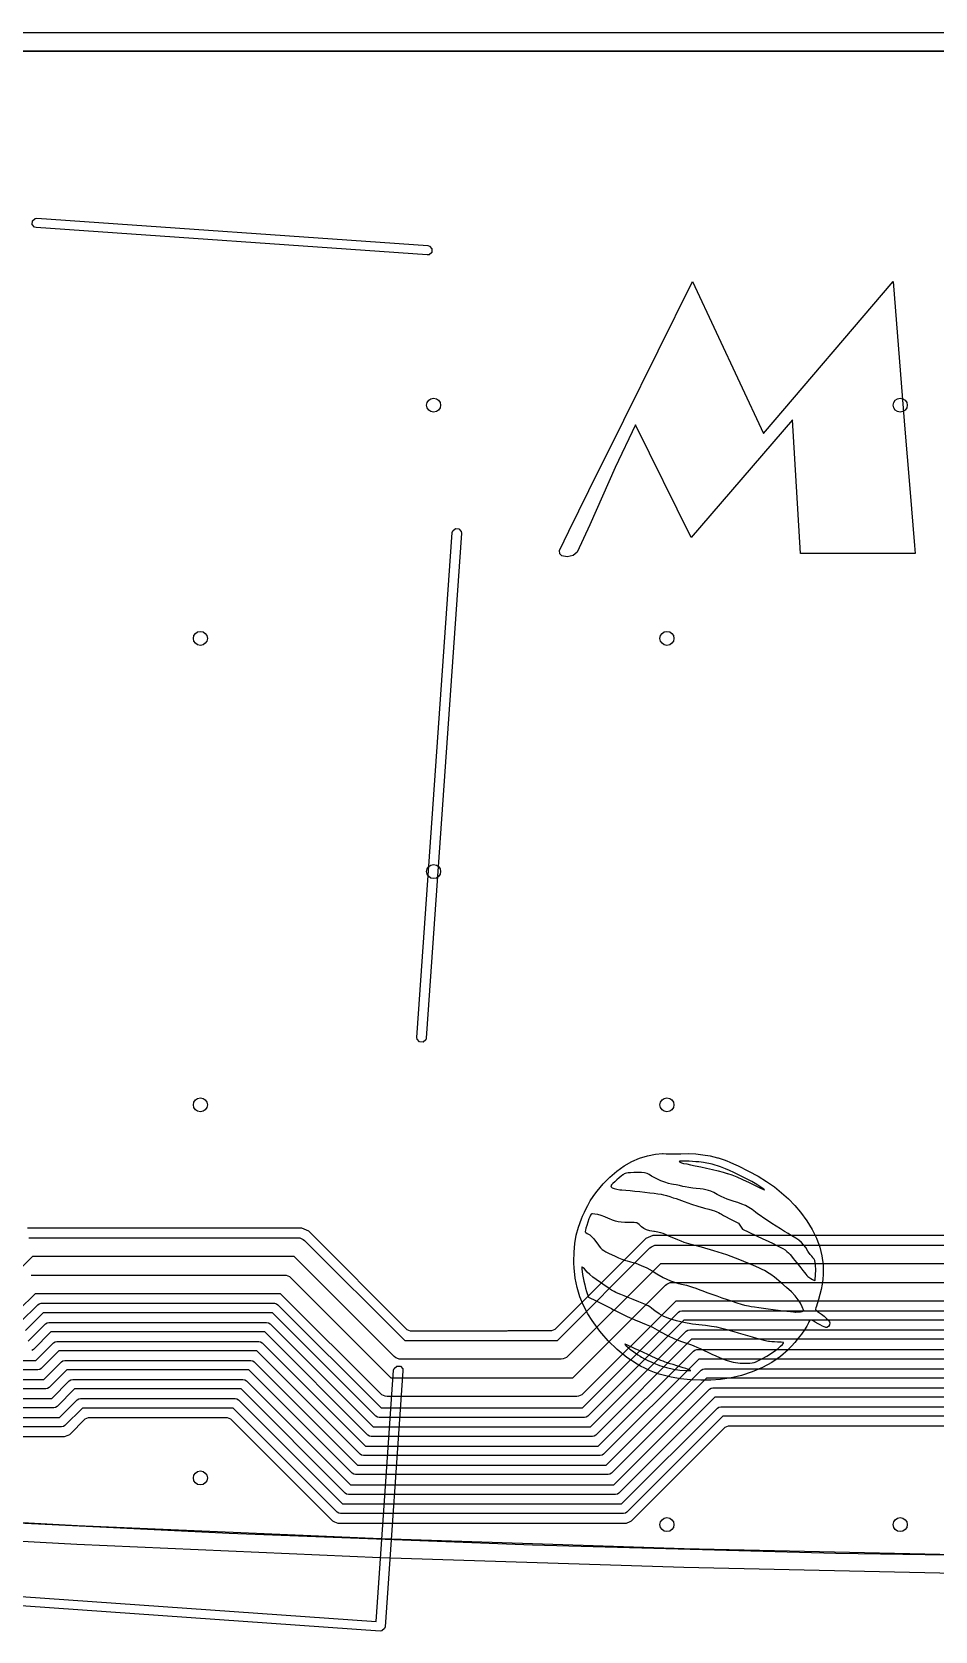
# Model space of a CAD drawing. Extents: x 94.3 to 177.3, y -118.1 to -62.3.
# Drawn here: x 120.7 to 130.37, y -118.14 to -101 of the extents above; entities that cross this region are included whole.
import ezdxf

# ---------------------------------------------------------------- set-up
doc = ezdxf.new("R2010")
doc.units = 0
doc.layers.add('BLACK', color=7, linetype='CONTINUOUS')

msp = doc.modelspace()

# ---------------------------------------------------------------- linework, layer by layer
at = {"layer": 'BLACK', "linetype": 'CONTINUOUS'}
for p, q in [((95.450019, -101), (147.400019, -101.01)), ((147.399721, -101.209999), (95.449981, -101.2)), ((117.234725, -101.204692), (142.730511, -101.2096)), ((120.69973, -103.024465), (120.728612, -102.999359)), ((120.728612, -102.999359), (120.747965, -102.996897)), ((120.747965, -102.996897), (124.937734, -103.289874)), ((120.697061, -103.06264), (120.69973, -103.024465)), ((120.722167, -103.091522), (120.697061, -103.06264)), ((120.740989, -103.096653), (120.722167, -103.091522)), ((124.930758, -103.38963), (120.740989, -103.096653)), ((124.937734, -103.289874), (124.956556, -103.295005)), ((124.956556, -103.295005), (124.981662, -103.323887)), ((124.981662, -103.323887), (124.978993, -103.362062)), ((124.950111, -103.387168), (124.930758, -103.38963)), ((124.978993, -103.362062), (124.950111, -103.387168)), ((127.036941, -105.160263), (127.772051, -103.674839)), ((127.772051, -103.674839), (128.534089, -105.303145)), ((128.534089, -105.303145), (129.923525, -103.67374)), ((129.923525, -103.67374), (130.043876, -105.215767)), ((126.663799, -105.914973), (127.036941, -105.160263)), ((127.161505, -105.210821), (126.946497, -105.669856)), ((127.758496, -106.418724), (127.161505, -105.210821)), ((128.846048, -105.155867), (127.758496, -106.418724)), ((128.930312, -106.59), (128.846048, -105.155867)), ((130.043876, -105.215767), (130.101578, -105.892442)), ((126.946497, -105.669856), (126.674607, -106.284085)), ((126.44856, -106.351863), (126.663799, -105.914973)), ((130.101578, -105.892442), (130.152503, -106.505736)), ((124.820391, -111.777364), (125.198822, -106.365579)), ((125.298578, -106.372555), (124.920147, -111.78434)), ((125.198822, -106.365579), (125.203953, -106.346757)), ((125.203953, -106.346757), (125.232835, -106.321651)), ((125.232835, -106.321651), (125.27101, -106.32432)), ((125.27101, -106.32432), (125.296116, -106.353202)), ((125.296116, -106.353202), (125.298578, -106.372555)), ((126.349275, -106.559408), (126.44856, -106.351863)), ((126.674607, -106.284085), (126.53777, -106.577726)), ((126.351589, -106.594645), (126.349275, -106.559408)), ((126.374935, -106.616039), (126.351589, -106.594645)), ((126.495829, -106.612559), (126.430792, -106.62517)), ((126.53777, -106.577726), (126.495829, -106.612559)), ((130.160929, -106.59), (128.930312, -106.59)), ((130.152503, -106.505736), (130.160929, -106.59)), ((126.430792, -106.62517), (126.374935, -106.616039)), ((124.822853, -111.796717), (124.820391, -111.777364)), ((124.847959, -111.825599), (124.822853, -111.796717)), ((124.886134, -111.828268), (124.847959, -111.825599)), ((124.915016, -111.803162), (124.886134, -111.828268)), ((124.920147, -111.78434), (124.915016, -111.803162)), ((127.040923, -113.155599), (127.123004, -113.109181)), ((127.123004, -113.109181), (127.206878, -113.072154)), ((127.206878, -113.072154), (127.291512, -113.045076)), ((127.291512, -113.045076), (127.375875, -113.028506)), ((127.375875, -113.028506), (127.453019, -113.023394)), ((127.453019, -113.023394), (127.458937, -113.023002)), ((127.458937, -113.023002), (127.490092, -113.023936)), ((127.490092, -113.023936), (127.515931, -113.024862)), ((127.515931, -113.024862), (127.550205, -113.025278)), ((127.550205, -113.025278), (127.589208, -113.02518)), ((127.589208, -113.02518), (127.629238, -113.024565)), ((127.629238, -113.024565), (127.647218, -113.024099)), ((127.637247, -113.105049), (127.63207, -113.106886)), ((127.63207, -113.106886), (127.632801, -113.111392)), ((127.632801, -113.111392), (127.639991, -113.116047)), ((127.652758, -113.103763), (127.637247, -113.105049)), ((127.639991, -113.116047), (127.654776, -113.12119)), ((127.647218, -113.024099), (127.732787, -113.023341)), ((127.676423, -113.103368), (127.652758, -113.103763)), ((127.654776, -113.12119), (127.678292, -113.127153)), ((127.706107, -113.103804), (127.676423, -113.103368)), ((127.739675, -113.105014), (127.706107, -113.103804)), ((127.732787, -113.023341), (127.810939, -113.026762)), ((127.774989, -113.106936), (127.739675, -113.105014)), ((127.809913, -113.109515), (127.774989, -113.106936)), ((127.842315, -113.112688), (127.809913, -113.109515)), ((127.810939, -113.026762), (127.885825, -113.034818)), ((127.89254, -113.119471), (127.842315, -113.112688)), ((127.885825, -113.034818), (127.96159, -113.047966)), ((127.982701, -113.137706), (127.89254, -113.119471)), ((127.96159, -113.047966), (128.042382, -113.066662)), ((128.042382, -113.066662), (128.048798, -113.068311)), ((128.048798, -113.068311), (128.069522, -113.074063)), ((128.069522, -113.074063), (128.090632, -113.08088)), ((128.090632, -113.08088), (128.113887, -113.089477)), ((128.113887, -113.089477), (128.14104, -113.100573)), ((128.14104, -113.100573), (128.173851, -113.114885)), ((128.173851, -113.114885), (128.214074, -113.133131)), ((126.826845, -113.334393), (126.886258, -113.274373)), ((126.886258, -113.274373), (126.961663, -113.210849)), ((126.961663, -113.210849), (127.040923, -113.155599)), ((126.986459, -113.283945), (126.963185, -113.304588)), ((127.008505, -113.265377), (126.986459, -113.283945)), ((127.027207, -113.250846), (127.008505, -113.265377)), ((127.029729, -113.249023), (127.027207, -113.250846)), ((127.041462, -113.241207), (127.029729, -113.249023)), ((127.052822, -113.235696), (127.041462, -113.241207)), ((127.066313, -113.231971), (127.052822, -113.235696)), ((127.084436, -113.229502), (127.066313, -113.231971)), ((127.109696, -113.227768), (127.084436, -113.229502)), ((127.144597, -113.226243), (127.109696, -113.227768)), ((127.187106, -113.225193), (127.144597, -113.226243)), ((127.226895, -113.22621), (127.187106, -113.225193)), ((127.259198, -113.230056), (127.226895, -113.22621)), ((127.286426, -113.237199), (127.259198, -113.230056)), ((127.310988, -113.248108), (127.286426, -113.237199)), ((127.335294, -113.26325), (127.310988, -113.248108)), ((127.355728, -113.276085), (127.335294, -113.26325)), ((127.391991, -113.295027), (127.355728, -113.276085)), ((127.43324, -113.313356), (127.391991, -113.295027)), ((127.678292, -113.127153), (127.711678, -113.134274)), ((127.711678, -113.134274), (127.750472, -113.14183)), ((127.750472, -113.14183), (127.803828, -113.152454)), ((127.803828, -113.152454), (127.863102, -113.165135)), ((127.863102, -113.165135), (127.92535, -113.179178)), ((127.92535, -113.179178), (127.987632, -113.193884)), ((128.074077, -113.164419), (127.982701, -113.137706)), ((127.987632, -113.193884), (128.047007, -113.208564)), ((128.047007, -113.208564), (128.100536, -113.222516)), ((128.093279, -113.171396), (128.074077, -113.164419)), ((128.128707, -113.18589), (128.093279, -113.171396)), ((128.100536, -113.222516), (128.145277, -113.235048)), ((128.171005, -113.204556), (128.128707, -113.18589)), ((128.145277, -113.235048), (128.148231, -113.235921)), ((128.148231, -113.235921), (128.195705, -113.251701)), ((128.217975, -113.226313), (128.171005, -113.204556)), ((128.195705, -113.251701), (128.249708, -113.272856)), ((128.214074, -113.133131), (128.262717, -113.155678)), ((128.267426, -113.250084), (128.217975, -113.226313)), ((128.249708, -113.272856), (128.311094, -113.299761)), ((128.262717, -113.155678), (128.374666, -113.210396)), ((128.31716, -113.274793), (128.267426, -113.250084)), ((128.364986, -113.299357), (128.31716, -113.274793)), ((128.374666, -113.210396), (128.475871, -113.26533)), ((128.475871, -113.26533), (128.567709, -113.321502)), ((126.710172, -113.480944), (126.747042, -113.429489)), ((126.747042, -113.429489), (126.751136, -113.42401)), ((126.751136, -113.42401), (126.815739, -113.345613)), ((126.815739, -113.345613), (126.826845, -113.334393)), ((126.907185, -113.359313), (126.900193, -113.368596)), ((126.900193, -113.368596), (126.901331, -113.378644)), ((126.901331, -113.378644), (126.913051, -113.388361)), ((126.92143, -113.344234), (126.907185, -113.359313)), ((126.913051, -113.388361), (126.933788, -113.397165)), ((126.940802, -113.325338), (126.92143, -113.344234)), ((126.933788, -113.397165), (126.961981, -113.40448)), ((126.963185, -113.304588), (126.940802, -113.325338)), ((126.961981, -113.40448), (126.996064, -113.409726)), ((126.996064, -113.409726), (127.016153, -113.411482)), ((127.016153, -113.411482), (127.057957, -113.414597)), ((127.057957, -113.414597), (127.10554, -113.418782)), ((127.10554, -113.418782), (127.156965, -113.423812)), ((127.156965, -113.423812), (127.21029, -113.429457)), ((127.21029, -113.429457), (127.263579, -113.435489)), ((127.263579, -113.435489), (127.31489, -113.44168)), ((127.31489, -113.44168), (127.362284, -113.447802)), ((127.362284, -113.447802), (127.403822, -113.453626)), ((127.403822, -113.453626), (127.437567, -113.458924)), ((127.475698, -113.32955), (127.43324, -113.313356)), ((127.437567, -113.458924), (127.461576, -113.463468)), ((127.461576, -113.463468), (127.465381, -113.46435)), ((127.465381, -113.46435), (127.4948, -113.472298)), ((127.515585, -113.342086), (127.475698, -113.32955)), ((127.549122, -113.349439), (127.515585, -113.342086)), ((127.569614, -113.352881), (127.549122, -113.349439)), ((127.600285, -113.358809), (127.569614, -113.352881)), ((127.63467, -113.366042), (127.600285, -113.358809)), ((127.668479, -113.373709), (127.63467, -113.366042)), ((127.695171, -113.379491), (127.668479, -113.373709)), ((127.736039, -113.386934), (127.695171, -113.379491)), ((127.776755, -113.393005), (127.736039, -113.386934)), ((127.811538, -113.396774), (127.776755, -113.393005)), ((127.812974, -113.396885), (127.811538, -113.396774)), ((127.855731, -113.400486), (127.812974, -113.396885)), ((127.889647, -113.404417), (127.855731, -113.400486)), ((127.917913, -113.409576), (127.889647, -113.404417)), ((127.943724, -113.416859), (127.917913, -113.409576)), ((127.970278, -113.427162), (127.943724, -113.416859)), ((128.000765, -113.441383), (127.970278, -113.427162)), ((128.038385, -113.460414), (128.000765, -113.441383)), ((128.043426, -113.463003), (128.038385, -113.460414)), ((128.08145, -113.482032), (128.043426, -113.463003)), ((128.311094, -113.299761), (128.380715, -113.332793)), ((128.408704, -113.3227), (128.364986, -113.299357)), ((128.380715, -113.332793), (128.459421, -113.372325)), ((128.446124, -113.343745), (128.408704, -113.3227)), ((128.475051, -113.361414), (128.446124, -113.343745)), ((128.459421, -113.372325), (128.46522, -113.375308)), ((128.46522, -113.375308), (128.500883, -113.393369)), ((128.494173, -113.373982), (128.475051, -113.361414)), ((128.521504, -113.392503), (128.494173, -113.373982)), ((128.500883, -113.393369), (128.526017, -113.405373)), ((128.538366, -113.404887), (128.521504, -113.392503)), ((128.526017, -113.405373), (128.540634, -113.411305)), ((128.544747, -113.411148), (128.538366, -113.404887)), ((128.540634, -113.411305), (128.544747, -113.411148)), ((128.567709, -113.321502), (128.651558, -113.379932)), ((128.651558, -113.379932), (128.728794, -113.441643)), ((128.728794, -113.441643), (128.800792, -113.507656)), ((126.614977, -113.652322), (126.623609, -113.633044)), ((126.623609, -113.633044), (126.650546, -113.579074)), ((126.650546, -113.579074), (126.678704, -113.529591)), ((126.678704, -113.529591), (126.710172, -113.480944)), ((127.4948, -113.472298), (127.530645, -113.483137)), ((127.530645, -113.483137), (127.568028, -113.495339)), ((127.568028, -113.495339), (127.596977, -113.505501)), ((127.596977, -113.505501), (127.685578, -113.537291)), ((127.685578, -113.537291), (127.764224, -113.564251)), ((127.764224, -113.564251), (127.832593, -113.586275)), ((127.832593, -113.586275), (127.890365, -113.603256)), ((127.890365, -113.603256), (127.901783, -113.606346)), ((127.901783, -113.606346), (127.947097, -113.618614)), ((127.947097, -113.618614), (127.982725, -113.628896)), ((127.982725, -113.628896), (128.010804, -113.637982)), ((128.010804, -113.637982), (128.033477, -113.646665)), ((128.113801, -113.496936), (128.08145, -113.482032)), ((128.144805, -113.509481), (128.113801, -113.496936)), ((128.178788, -113.521431), (128.144805, -113.509481)), ((128.220076, -113.534551), (128.178788, -113.521431)), ((128.259498, -113.547187), (128.220076, -113.534551)), ((128.303976, -113.563391), (128.259498, -113.547187)), ((128.342085, -113.580334), (128.303976, -113.563391)), ((128.37702, -113.599649), (128.342085, -113.580334)), ((128.411981, -113.622965), (128.37702, -113.599649)), ((128.450165, -113.651913), (128.411981, -113.622965)), ((128.800792, -113.507656), (128.868933, -113.578993)), ((128.868933, -113.578993), (128.929856, -113.650773)), ((126.527962, -113.898498), (126.551809, -113.811583)), ((126.551809, -113.811583), (126.58435, -113.722528)), ((126.58435, -113.722528), (126.595803, -113.695146)), ((126.595803, -113.695146), (126.614977, -113.652322)), ((126.639906, -113.792465), (126.63147, -113.821683)), ((126.650877, -113.758976), (126.639906, -113.792465)), ((126.663773, -113.723386), (126.650877, -113.758976)), ((126.672772, -113.700589), (126.663773, -113.723386)), ((126.680882, -113.683054), (126.672772, -113.700589)), ((126.68745, -113.673434), (126.680882, -113.683054)), ((126.693582, -113.669739), (126.68745, -113.673434)), ((126.703177, -113.668703), (126.693582, -113.669739)), ((126.728192, -113.670663), (126.703177, -113.668703)), ((126.760203, -113.67717), (126.728192, -113.670663)), ((126.796724, -113.687567), (126.760203, -113.67717)), ((126.835269, -113.701194), (126.796724, -113.687567)), ((126.873353, -113.717392), (126.835269, -113.701194)), ((126.884257, -113.72242), (126.873353, -113.717392)), ((126.917748, -113.73674), (126.884257, -113.72242)), ((126.947691, -113.747051), (126.917748, -113.73674)), ((126.977219, -113.753961), (126.947691, -113.747051)), ((127.009462, -113.758077), (126.977219, -113.753961)), ((127.047551, -113.760007), (127.009462, -113.758077)), ((127.094618, -113.760361), (127.047551, -113.760007)), ((127.121316, -113.760654), (127.094618, -113.760361)), ((127.147686, -113.761822), (127.121316, -113.760654)), ((127.167858, -113.763681), (127.147686, -113.761822)), ((127.178861, -113.766032), (127.167858, -113.763681)), ((127.186573, -113.770846), (127.178861, -113.766032)), ((127.201496, -113.782673), (127.186573, -113.770846)), ((127.217888, -113.797633), (127.201496, -113.782673)), ((127.227708, -113.806755), (127.217888, -113.797633)), ((127.253031, -113.825503), (127.227708, -113.806755)), ((128.033477, -113.646665), (128.052882, -113.655736)), ((128.052882, -113.655736), (128.071154, -113.665985)), ((128.071154, -113.665985), (128.08294, -113.673332)), ((128.08294, -113.673332), (128.104846, -113.686398)), ((128.104846, -113.686398), (128.133877, -113.70235)), ((128.133877, -113.70235), (128.16609, -113.719078)), ((128.16609, -113.719078), (128.194618, -113.733088)), ((128.194618, -113.733088), (128.266022, -113.767018)), ((128.266022, -113.767018), (128.287116, -113.800309)), ((128.287116, -113.800309), (128.30821, -113.833601)), ((128.469957, -113.666786), (128.450165, -113.651913)), ((128.499909, -113.687996), (128.469957, -113.666786)), ((128.536728, -113.713193), (128.499909, -113.687996)), ((128.578573, -113.741172), (128.536728, -113.713193)), ((128.623597, -113.770739), (128.578573, -113.741172)), ((128.669957, -113.800688), (128.623597, -113.770739)), ((128.715809, -113.829823), (128.669957, -113.800688)), ((128.929856, -113.650773), (128.999454, -113.744268)), ((128.999454, -113.744268), (129.057137, -113.837329)), ((120.700631, -113.8225), (120.646883, -113.8225)), ((120.660351, -113.925), (123.545886, -113.925)), ((123.586166, -113.8225), (120.700631, -113.8225)), ((123.545886, -113.925), (123.565395, -113.926921)), ((123.565395, -113.926921), (123.601443, -113.941853)), ((123.660595, -113.85333), (123.586166, -113.8225)), ((123.601443, -113.941853), (123.616597, -113.954289)), ((123.616597, -113.954289), (124.69, -115.027693)), ((124.717812, -114.910548), (123.660595, -113.85333)), ((127.273446, -113.93233), (126.297923, -114.907855)), ((126.512201, -113.986409), (126.527962, -113.898498)), ((126.626188, -113.84446), (126.624672, -113.85863)), ((126.624672, -113.85863), (126.624919, -113.860437)), ((126.624919, -113.860437), (126.631022, -113.867846)), ((126.63147, -113.821683), (126.626188, -113.84446)), ((126.631022, -113.867846), (126.644663, -113.878136)), ((126.644663, -113.878136), (126.65802, -113.886285)), ((126.65802, -113.886285), (126.672514, -113.895118)), ((126.672514, -113.895118), (126.685702, -113.905299)), ((126.685702, -113.905299), (126.699195, -113.91858)), ((126.699195, -113.91858), (126.714602, -113.936709)), ((126.714602, -113.936709), (126.733534, -113.961435)), ((126.733534, -113.961435), (126.757599, -113.994509)), ((127.281627, -113.839256), (127.253031, -113.825503)), ((127.273447, -113.93233), (127.273446, -113.93233)), ((127.347875, -113.9015), (127.273447, -113.93233)), ((127.316431, -113.84923), (127.281627, -113.839256)), ((127.360373, -113.856639), (127.316431, -113.84923)), ((133.845307, -113.9015), (127.347875, -113.9015)), ((127.366348, -113.857434), (127.360373, -113.856639)), ((127.385159, -113.860154), (127.366348, -113.857434)), ((127.401787, -113.863216), (127.385159, -113.860154)), ((127.418136, -113.867265), (127.401787, -113.863216)), ((127.43611, -113.872936), (127.418136, -113.867265)), ((127.457611, -113.880878), (127.43611, -113.872936)), ((127.484546, -113.89173), (127.457611, -113.880878)), ((127.518814, -113.906133), (127.484546, -113.89173)), ((127.562324, -113.92473), (127.518814, -113.906133)), ((127.57384, -113.929661), (127.562324, -113.92473)), ((127.617589, -113.948199), (127.57384, -113.929661)), ((127.653132, -113.962776), (127.617589, -113.948199)), ((127.682804, -113.97422), (127.653132, -113.962776)), ((127.708943, -113.983359), (127.682804, -113.97422)), ((128.30821, -113.833601), (128.525752, -113.935042)), ((128.525752, -113.935042), (128.58594, -113.963154)), ((128.58594, -113.963154), (128.636353, -113.986971)), ((128.759309, -113.856943), (128.715809, -113.829823)), ((128.798612, -113.880846), (128.759309, -113.856943)), ((128.831875, -113.900334), (128.798612, -113.880846)), ((128.83913, -113.904486), (128.831875, -113.900334)), ((128.880402, -113.929273), (128.83913, -113.904486)), ((128.91334, -113.951937), (128.880402, -113.929273)), ((128.940402, -113.974772), (128.91334, -113.951937)), ((128.964048, -114.000069), (128.940402, -113.974772)), ((129.057137, -113.837329), (129.103094, -113.930529)), ((129.103094, -113.930529), (129.137513, -114.024441)), ((120.701773, -114.125), (120.430681, -114.396092)), ((123.504464, -114.125), (120.701773, -114.125)), ((124.577868, -115.198403), (123.504464, -114.125)), ((126.325734, -115.025), (127.317445, -114.033289)), ((126.502518, -114.177764), (126.503923, -114.078452)), ((126.503923, -114.078452), (126.512201, -113.986409)), ((126.757599, -113.994509), (126.757662, -113.994598)), ((126.757662, -113.994598), (126.773807, -114.016334)), ((126.773807, -114.016334), (126.788774, -114.034061)), ((126.788774, -114.034061), (126.804447, -114.04909)), ((126.804447, -114.04909), (126.822711, -114.062732)), ((126.822711, -114.062732), (126.84545, -114.076298)), ((126.84545, -114.076298), (126.874548, -114.091099)), ((126.874548, -114.091099), (126.911889, -114.108445)), ((126.911889, -114.108445), (126.93835, -114.120316)), ((126.93835, -114.120316), (126.981766, -114.139334)), ((126.981766, -114.139334), (127.016982, -114.153902)), ((127.016982, -114.153902), (127.046661, -114.164992)), ((127.317445, -114.033289), (127.332599, -114.020853)), ((127.332599, -114.020853), (127.368647, -114.005921)), ((127.368647, -114.005921), (127.388156, -114.004)), ((127.388156, -114.004), (134.026954, -114.004)), ((127.733882, -113.991019), (127.708943, -113.983359)), ((127.759956, -113.99803), (127.733882, -113.991019)), ((127.789503, -114.005217), (127.759956, -113.99803)), ((127.868855, -114.024976), (127.789503, -114.005217)), ((128.003619, -114.063516), (127.868855, -114.024976)), ((128.140413, -114.108985), (128.003619, -114.063516)), ((128.281271, -114.162086), (128.140413, -114.108985)), ((128.636353, -113.986971), (128.678226, -114.007326)), ((128.678226, -114.007326), (128.712793, -114.025055)), ((128.712793, -114.025055), (128.741291, -114.040994)), ((128.741291, -114.040994), (128.764953, -114.055976)), ((128.764953, -114.055976), (128.785018, -114.070837)), ((128.785018, -114.070837), (128.802717, -114.08641)), ((128.802717, -114.08641), (128.819287, -114.103532)), ((128.819287, -114.103532), (128.835964, -114.123036)), ((128.835964, -114.123036), (128.853982, -114.145758)), ((128.853982, -114.145758), (128.871786, -114.168892)), ((128.986737, -114.030119), (128.964048, -114.000069)), ((129.010929, -114.067217), (128.986737, -114.030119)), ((129.018478, -114.079017), (129.010929, -114.067217)), ((129.035076, -114.103136), (129.018478, -114.079017)), ((129.050722, -114.123755), (129.035076, -114.103136)), ((129.062831, -114.137379), (129.050722, -114.123755)), ((129.064848, -114.139344), (129.062831, -114.137379)), ((129.075742, -114.153056), (129.064848, -114.139344)), ((129.08355, -114.170311), (129.075742, -114.153056)), ((129.137513, -114.024441), (129.160583, -114.119633)), ((129.160583, -114.119633), (129.172496, -114.216679)), ((120.688293, -114.325), (123.4, -114.325)), ((123.4, -114.325), (123.419509, -114.326921)), ((127.429578, -114.204), (126.437867, -115.195711)), ((126.503279, -114.197071), (126.502518, -114.177764)), ((126.505271, -114.247579), (126.503279, -114.197071)), ((126.516597, -114.357077), (126.505271, -114.247579)), ((126.590906, -114.237932), (126.58812, -114.245055)), ((126.58812, -114.245055), (126.588168, -114.262034)), ((126.588168, -114.262034), (126.590707, -114.287001)), ((126.590707, -114.287001), (126.595393, -114.31809)), ((126.592834, -114.238532), (126.590906, -114.237932)), ((126.601776, -114.245634), (126.592834, -114.238532)), ((126.595393, -114.31809), (126.601887, -114.353432)), ((126.615609, -114.25905), (126.601776, -114.245634)), ((126.632262, -114.27683), (126.615609, -114.25905)), ((126.646381, -114.292116), (126.632262, -114.27683)), ((126.674773, -114.320098), (126.646381, -114.292116)), ((126.705648, -114.346488), (126.674773, -114.320098)), ((127.046661, -114.164992), (127.073472, -114.173576)), ((127.073472, -114.173576), (127.100082, -114.180628)), ((127.100082, -114.180628), (127.11017, -114.182988)), ((127.11017, -114.182988), (127.164948, -114.198554)), ((127.164948, -114.198554), (127.224427, -114.22082)), ((127.224427, -114.22082), (127.284628, -114.247989)), ((127.284628, -114.247989), (127.341571, -114.278265)), ((127.341571, -114.278265), (127.391275, -114.309852)), ((127.391275, -114.309852), (127.391295, -114.309866)), ((127.391295, -114.309866), (127.459973, -114.351682)), ((134.017798, -114.204), (127.429578, -114.204)), ((128.42823, -114.22351), (128.281271, -114.162086)), ((128.45279, -114.234263), (128.42823, -114.22351)), ((128.490804, -114.251109), (128.45279, -114.234263)), ((128.520549, -114.264734), (128.490804, -114.251109)), ((128.543916, -114.276124), (128.520549, -114.264734)), ((128.562803, -114.286268), (128.543916, -114.276124)), ((128.579101, -114.296153), (128.562803, -114.286268)), ((128.594705, -114.306768), (128.579101, -114.296153)), ((128.611508, -114.319099), (128.594705, -114.306768)), ((128.651001, -114.349075), (128.611508, -114.319099)), ((128.871786, -114.168892), (128.90567, -114.213028)), ((128.90567, -114.213028), (128.9332, -114.248638)), ((128.9332, -114.248638), (128.95538, -114.276862)), ((128.95538, -114.276862), (128.973213, -114.298839)), ((128.973213, -114.298839), (128.987702, -114.315708)), ((128.987702, -114.315708), (128.999849, -114.328611)), ((129.088789, -114.19325), (129.08355, -114.170311)), ((129.091977, -114.224013), (129.088789, -114.19325)), ((129.091846, -114.338094), (129.093311, -114.310058)), ((129.093631, -114.264739), (129.091977, -114.224013)), ((129.093311, -114.310058), (129.093814, -114.280023)), ((129.093814, -114.280023), (129.093631, -114.264739)), ((129.173439, -114.31615), (129.169291, -114.372686)), ((129.172496, -114.216679), (129.173439, -114.31615)), ((123.419509, -114.326921), (123.455557, -114.341853)), ((123.455557, -114.341853), (123.470711, -114.354289)), ((123.470711, -114.354289), (124.541422, -115.425)), ((126.491422, -115.425), (127.483133, -114.433289)), ((126.536665, -114.459714), (126.516597, -114.357077)), ((126.56583, -114.556816), (126.536665, -114.459714)), ((126.601887, -114.353432), (126.609842, -114.391159)), ((126.609842, -114.391159), (126.618916, -114.429404)), ((126.618916, -114.429404), (126.628768, -114.466298)), ((126.628768, -114.466298), (126.638939, -114.499625)), ((126.741814, -114.3736), (126.705648, -114.346488)), ((126.786077, -114.403751), (126.741814, -114.3736)), ((126.797901, -114.411602), (126.786077, -114.403751)), ((126.82769, -114.431778), (126.797901, -114.411602)), ((126.857131, -114.452175), (126.82769, -114.431778)), ((126.881295, -114.469393), (126.857131, -114.452175)), ((126.885596, -114.472498), (126.881295, -114.469393)), ((126.895712, -114.479464), (126.885596, -114.472498)), ((126.906614, -114.486309), (126.895712, -114.479464)), ((126.919255, -114.493456), (126.906614, -114.486309)), ((126.934588, -114.501327), (126.919255, -114.493456)), ((127.459973, -114.351682), (127.537949, -114.386803)), ((127.483133, -114.433289), (127.498287, -114.420853)), ((127.498287, -114.420853), (127.534335, -114.405921)), ((127.534335, -114.405921), (127.553844, -114.404)), ((127.537949, -114.386803), (127.62409, -114.414763)), ((127.553844, -114.404), (137.762422, -114.404)), ((127.62409, -114.414763), (127.6748, -114.426975)), ((127.6748, -114.426975), (127.708613, -114.434655)), ((127.708613, -114.434655), (127.740573, -114.443094)), ((127.740573, -114.443094), (127.773489, -114.453185)), ((127.773489, -114.453185), (127.810166, -114.465826)), ((127.810166, -114.465826), (127.853411, -114.481912)), ((127.853411, -114.481912), (127.88479, -114.494023)), ((127.88479, -114.494023), (127.929012, -114.510851)), ((128.721774, -114.40513), (128.651001, -114.349075)), ((128.782339, -114.456659), (128.721774, -114.40513)), ((128.833185, -114.504161), (128.782339, -114.456659)), ((128.999849, -114.328611), (129.010659, -114.338686)), ((129.010659, -114.338686), (129.021134, -114.347074)), ((129.021134, -114.347074), (129.032278, -114.354914)), ((129.032278, -114.354914), (129.040011, -114.360032)), ((129.040011, -114.360032), (129.05926, -114.372175)), ((129.05926, -114.372175), (129.074489, -114.380943)), ((129.074489, -114.380943), (129.083002, -114.384809)), ((129.083002, -114.384809), (129.083749, -114.384838)), ((129.083749, -114.384838), (129.086856, -114.37802)), ((129.086856, -114.37802), (129.089624, -114.361594)), ((129.089624, -114.361594), (129.091846, -114.338094)), ((129.152126, -114.478119), (129.139177, -114.534489)), ((129.162496, -114.422744), (129.152126, -114.478119)), ((129.169291, -114.372686), (129.162496, -114.422744)), ((120.729714, -114.525), (120.556023, -114.698692)), ((120.569232, -114.830581), (120.757334, -114.642479)), ((123.358578, -114.525), (120.729714, -114.525)), ((120.757334, -114.642479), (120.773814, -114.631468)), ((120.773814, -114.631468), (120.773815, -114.631467)), ((120.773815, -114.631467), (120.793255, -114.6276)), ((120.793255, -114.6276), (123.295038, -114.6276)), ((123.295038, -114.6276), (123.314478, -114.631467)), ((123.314478, -114.631467), (123.330959, -114.642479)), ((123.330959, -114.642479), (124.43768, -115.7492)), ((124.429289, -115.595711), (123.358578, -114.525)), ((126.604445, -114.649709), (126.56583, -114.556816)), ((127.595266, -114.604), (126.603555, -115.595711)), ((126.652867, -114.73972), (126.604445, -114.649709)), ((126.638939, -114.499625), (126.659738, -114.562698)), ((126.659738, -114.562698), (126.743127, -114.601544)), ((126.743127, -114.601544), (126.778756, -114.618655)), ((126.778756, -114.618655), (126.820623, -114.639573)), ((126.820623, -114.639573), (126.864409, -114.662094)), ((126.864409, -114.662094), (126.905794, -114.684012)), ((126.953568, -114.510345), (126.934588, -114.501327)), ((126.977146, -114.520935), (126.953568, -114.510345)), ((127.006275, -114.533515), (126.977146, -114.520935)), ((127.041911, -114.548513), (127.006275, -114.533515)), ((127.085005, -114.566347), (127.041911, -114.548513)), ((127.136511, -114.587442), (127.085005, -114.566347)), ((127.197382, -114.61222), (127.136511, -114.587442)), ((127.268571, -114.641104), (127.197382, -114.61222)), ((127.271619, -114.642345), (127.268571, -114.641104)), ((127.297994, -114.653829), (127.271619, -114.642345)), ((127.31787, -114.664771), (127.297994, -114.653829)), ((127.335862, -114.678081), (127.31787, -114.664771)), ((137.803844, -114.604), (127.595266, -114.604)), ((127.929012, -114.510851), (127.979153, -114.52924)), ((127.979153, -114.52924), (128.033247, -114.548528)), ((128.033247, -114.548528), (128.089323, -114.56805)), ((128.089323, -114.56805), (128.145416, -114.587141)), ((128.145416, -114.587141), (128.199557, -114.605141)), ((128.199557, -114.605141), (128.249779, -114.621383)), ((128.249779, -114.621383), (128.294112, -114.635205)), ((128.294112, -114.635205), (128.330593, -114.645941)), ((128.330593, -114.645941), (128.352498, -114.651792)), ((128.352498, -114.651792), (128.372123, -114.655862)), ((128.372123, -114.655862), (128.401797, -114.661003)), ((128.401797, -114.661003), (128.439726, -114.666978)), ((128.439726, -114.666978), (128.484115, -114.673552)), ((128.874799, -114.548134), (128.833185, -114.504161)), ((128.907671, -114.589076), (128.874799, -114.548134)), ((128.93229, -114.627489), (128.907671, -114.589076)), ((128.949143, -114.663867), (128.93229, -114.627489)), ((128.96506, -114.706929), (128.949143, -114.663867)), ((129.100663, -114.657687), (129.094564, -114.677497)), ((129.108921, -114.634529), (129.100663, -114.657687)), ((129.109525, -114.632934), (129.108921, -114.634529)), ((129.124645, -114.587534), (129.109525, -114.632934)), ((129.139177, -114.534489), (129.124645, -114.587534)), ((120.814297, -114.7292), (120.626195, -114.917302)), ((123.273996, -114.7292), (120.814297, -114.7292)), ((120.841916, -114.846679), (120.858396, -114.835668)), ((120.858396, -114.835668), (120.858397, -114.835667)), ((120.858397, -114.835667), (120.877837, -114.8318)), ((120.877837, -114.8318), (123.210456, -114.8318)), ((123.210456, -114.8318), (123.229896, -114.835667)), ((123.229896, -114.835667), (123.246377, -114.846679)), ((124.380717, -115.835921), (123.273996, -114.7292)), ((126.595164, -115.7492), (127.622885, -114.721479)), ((127.679848, -114.8082), (126.652127, -115.835921)), ((126.699198, -114.812863), (126.652867, -114.73972)), ((126.781434, -114.925786), (126.699198, -114.812863)), ((126.905794, -114.684012), (126.921715, -114.69267)), ((126.921715, -114.69267), (126.957583, -114.711921)), ((126.957583, -114.711921), (126.993447, -114.730154)), ((126.993447, -114.730154), (127.031573, -114.748422)), ((127.031573, -114.748422), (127.07423, -114.767783)), ((127.07423, -114.767783), (127.123684, -114.789291)), ((127.123684, -114.789291), (127.182203, -114.814003)), ((127.182203, -114.814003), (127.183255, -114.814443)), ((127.183255, -114.814443), (127.235219, -114.836288)), ((127.235219, -114.836288), (127.277884, -114.854597)), ((127.356584, -114.696676), (127.335862, -114.678081)), ((127.370572, -114.709133), (127.356584, -114.696676)), ((127.415244, -114.7416), (127.370572, -114.709133)), ((127.468047, -114.770221), (127.415244, -114.7416)), ((127.529599, -114.795195), (127.468047, -114.770221)), ((127.600522, -114.816721), (127.529599, -114.795195)), ((127.681438, -114.834995), (127.600522, -114.816721)), ((127.622885, -114.721479), (127.639365, -114.710467)), ((127.639365, -114.710467), (127.639366, -114.710467)), ((127.639366, -114.710467), (127.658806, -114.7066)), ((127.658806, -114.7066), (137.887764, -114.7066)), ((137.908806, -114.8082), (127.679848, -114.8082)), ((127.772964, -114.850219), (127.681438, -114.834995)), ((128.484115, -114.673552), (128.533171, -114.680492)), ((128.533171, -114.680492), (128.5851, -114.687562)), ((128.5851, -114.687562), (128.638106, -114.694528)), ((128.638106, -114.694528), (128.690395, -114.701157)), ((128.690395, -114.701157), (128.740175, -114.707211)), ((128.740175, -114.707211), (128.785649, -114.712458)), ((128.785649, -114.712458), (128.825025, -114.716663)), ((128.825025, -114.716663), (128.856509, -114.71959)), ((128.856509, -114.71959), (128.878305, -114.721008)), ((128.878305, -114.721008), (128.882625, -114.721102)), ((128.882625, -114.721102), (128.907885, -114.720263)), ((128.907885, -114.720263), (128.930674, -114.717861)), ((128.930674, -114.717861), (128.946329, -114.714401)), ((128.946329, -114.714401), (128.947074, -114.714118)), ((128.947074, -114.714118), (128.96506, -114.706929)), ((129.016118, -114.838258), (128.997734, -114.872596)), ((129.02155, -114.827175), (129.016118, -114.838258)), ((129.029118, -114.815713), (129.02155, -114.827175)), ((129.037914, -114.809923), (129.029118, -114.815713)), ((129.049761, -114.809942), (129.037914, -114.809923)), ((129.066488, -114.815903), (129.049761, -114.809942)), ((129.089916, -114.827947), (129.066488, -114.815903)), ((129.12187, -114.84621), (129.089916, -114.827947)), ((129.09168, -114.690451), (129.091587, -114.69224)), ((129.091587, -114.69224), (129.097189, -114.702694)), ((129.094564, -114.677497), (129.09168, -114.690451)), ((129.097189, -114.702694), (129.113669, -114.716058)), ((129.113669, -114.716058), (129.124825, -114.723181)), ((129.124825, -114.723181), (129.15601, -114.743828)), ((129.15601, -114.743828), (129.185056, -114.766239)), ((129.185056, -114.766239), (129.210197, -114.788735)), ((129.210197, -114.788735), (129.229666, -114.809642)), ((129.229666, -114.809642), (129.241701, -114.827284)), ((129.244771, -114.837038), (129.241414, -114.858634)), ((129.241701, -114.827284), (129.244771, -114.837038)), ((120.653814, -115.034781), (120.841916, -114.846679)), ((120.898879, -114.9334), (120.710777, -115.121502)), ((123.189414, -114.9334), (120.898879, -114.9334)), ((124.296135, -116.040121), (123.189414, -114.9334)), ((123.246377, -114.846679), (124.353098, -115.9534)), ((124.753167, -114.925193), (124.717812, -114.910548)), ((125.782974, -114.925193), (124.753167, -114.925193)), ((125.794481, -114.922903), (125.782974, -114.925193)), ((125.794592, -114.923461), (125.794481, -114.922903)), ((125.799418, -114.9225), (125.794592, -114.923461)), ((125.79942, -114.9225), (125.799418, -114.9225)), ((126.262568, -114.9225), (125.79942, -114.9225)), ((126.297923, -114.907855), (126.262568, -114.9225)), ((126.679746, -115.9534), (127.707467, -114.925679)), ((126.803845, -114.951699), (126.781434, -114.925786)), ((126.870976, -115.029322), (126.803845, -114.951699)), ((127.277884, -114.854597), (127.31324, -114.87031)), ((127.31324, -114.87031), (127.343279, -114.88437)), ((127.343279, -114.88437), (127.369992, -114.897717)), ((127.369992, -114.897717), (127.395371, -114.911297)), ((127.395371, -114.911297), (127.421407, -114.92605)), ((127.421407, -114.92605), (127.431174, -114.931741)), ((127.431174, -114.931741), (127.506256, -114.972927)), ((127.506256, -114.972927), (127.581608, -115.008914)), ((127.581608, -115.008914), (127.654379, -115.038441)), ((127.707467, -114.925679), (127.723947, -114.914667)), ((127.723947, -114.914667), (127.723948, -114.914667)), ((127.723948, -114.914667), (127.743388, -114.9108)), ((127.743388, -114.9108), (138.000601, -114.9108)), ((127.875725, -114.862588), (127.772964, -114.850219)), ((127.911302, -114.866384), (127.875725, -114.862588)), ((127.976098, -114.874636), (127.911302, -114.866384)), ((128.034303, -114.884265), (127.976098, -114.874636)), ((128.089635, -114.896014), (128.034303, -114.884265)), ((128.14581, -114.910629), (128.089635, -114.896014)), ((128.206547, -114.928854), (128.14581, -114.910629)), ((128.219789, -114.933011), (128.206547, -114.928854)), ((128.266817, -114.947471), (128.219789, -114.933011)), ((128.316497, -114.962347), (128.266817, -114.947471)), ((128.367047, -114.977136), (128.316497, -114.962347)), ((128.416684, -114.991339), (128.367047, -114.977136)), ((128.463625, -115.004456), (128.416684, -114.991339)), ((128.506091, -115.015987), (128.463625, -115.004456)), ((128.907016, -115.002445), (128.870758, -115.046969)), ((128.941431, -114.957001), (128.907016, -115.002445)), ((128.972256, -114.912948), (128.941431, -114.957001)), ((128.997734, -114.872596), (128.972256, -114.912948)), ((129.142779, -114.8583), (129.12187, -114.84621)), ((129.16634, -114.871498), (129.142779, -114.8583)), ((129.182968, -114.87992), (129.16634, -114.871498)), ((129.194728, -114.884467), (129.182968, -114.87992)), ((129.203681, -114.886039), (129.194728, -114.884467)), ((129.211894, -114.88554), (129.203681, -114.886039)), ((129.214221, -114.885105), (129.211894, -114.88554)), ((129.230438, -114.875827), (129.214221, -114.885105)), ((129.241414, -114.858634), (129.230438, -114.875827)), ((120.710777, -115.121502), (120.694296, -115.132514)), ((120.738396, -115.238981), (120.926498, -115.050879)), ((120.983461, -115.1376), (120.795359, -115.325702)), ((120.926498, -115.050879), (120.942978, -115.039868)), ((120.942978, -115.039868), (120.942979, -115.039867)), ((120.942979, -115.039867), (120.962419, -115.036)), ((120.962419, -115.036), (123.125874, -115.036)), ((123.104832, -115.1376), (120.983461, -115.1376)), ((124.211553, -116.244321), (123.104832, -115.1376)), ((123.125874, -115.036), (123.145314, -115.039867)), ((123.145314, -115.039867), (123.161795, -115.050879)), ((123.161795, -115.050879), (124.268516, -116.1576)), ((124.69, -115.027693), (125.818327, -115.027693)), ((125.818327, -115.027693), (125.820191, -115.026921)), ((125.820191, -115.026921), (125.8397, -115.025)), ((125.8397, -115.025), (126.325734, -115.025)), ((127.76443, -115.0124), (126.736709, -116.040121)), ((126.764328, -116.1576), (127.782849, -115.139079)), ((126.967587, -115.123233), (126.870976, -115.029322)), ((127.071036, -115.20728), (126.967587, -115.123233)), ((127.052956, -115.066721), (127.047265, -115.065207)), ((127.047265, -115.065207), (127.050589, -115.071435)), ((127.050589, -115.071435), (127.062259, -115.083171)), ((127.06839, -115.072905), (127.052956, -115.066721)), ((127.062259, -115.083171), (127.080569, -115.099096)), ((127.092329, -115.083214), (127.06839, -115.072905)), ((127.080569, -115.099096), (127.103817, -115.117891)), ((127.123537, -115.097101), (127.092329, -115.083214)), ((127.103817, -115.117891), (127.130303, -115.138236)), ((127.160782, -115.114015), (127.123537, -115.097101)), ((127.130303, -115.138236), (127.158319, -115.158812)), ((127.158319, -115.158812), (127.186166, -115.178299)), ((127.202832, -115.133408), (127.160782, -115.114015)), ((127.186166, -115.178299), (127.21214, -115.195381)), ((127.24845, -115.15473), (127.202832, -115.133408)), ((127.294687, -115.176449), (127.24845, -115.15473)), ((127.339507, -115.197361), (127.294687, -115.176449)), ((127.654379, -115.038441), (127.71996, -115.059756)), ((127.71996, -115.059756), (127.741898, -115.066278)), ((127.741898, -115.066278), (127.764574, -115.074014)), ((137.982379, -115.0124), (127.76443, -115.0124)), ((127.764574, -115.074014), (127.789735, -115.08369)), ((127.782849, -115.139079), (127.799329, -115.128067)), ((127.789735, -115.08369), (127.819127, -115.096035)), ((127.799329, -115.128067), (127.79933, -115.128067)), ((127.79933, -115.128067), (127.81877, -115.1242)), ((127.81877, -115.1242), (138.095359, -115.1242)), ((127.819127, -115.096035), (127.854493, -115.111777)), ((127.854493, -115.111777), (127.897582, -115.131645)), ((127.897582, -115.131645), (127.938775, -115.150993)), ((127.938775, -115.150993), (127.982004, -115.171158)), ((127.982004, -115.171158), (128.024256, -115.190405)), ((128.542297, -115.025434), (128.506091, -115.015987)), ((128.57046, -115.032294), (128.542297, -115.025434)), ((128.569601, -115.19472), (128.621396, -115.162546)), ((128.588801, -115.036069), (128.57046, -115.032294)), ((128.597196, -115.037254), (128.588801, -115.036069)), ((128.622696, -115.0399), (128.597196, -115.037254)), ((128.621396, -115.162546), (128.668195, -115.129925)), ((128.653272, -115.042185), (128.622696, -115.0399)), ((128.684022, -115.043713), (128.653272, -115.042185)), ((128.668195, -115.129925), (128.692365, -115.111011)), ((128.701598, -115.044378), (128.684022, -115.043713)), ((128.692365, -115.111011), (128.718234, -115.088496)), ((128.724584, -115.045426), (128.701598, -115.044378)), ((128.798918, -115.124795), (128.715406, -115.196955)), ((128.718234, -115.088496), (128.736846, -115.069903)), ((128.740881, -115.046399), (128.724584, -115.045426)), ((128.736846, -115.069903), (128.747389, -115.056169)), ((128.747761, -115.047147), (128.740881, -115.046399)), ((128.747389, -115.056169), (128.749051, -115.04823)), ((128.749051, -115.04823), (128.747761, -115.047147)), ((128.799726, -115.124014), (128.798918, -115.124795)), ((128.834411, -115.088262), (128.799726, -115.124014)), ((128.870758, -115.046969), (128.834411, -115.088262)), ((120.759438, -115.340581), (119.483328, -115.340581)), ((119.50437, -115.238981), (120.738396, -115.238981)), ((120.778878, -115.336714), (120.759438, -115.340581)), ((120.795359, -115.325702), (120.778878, -115.336714)), ((120.822978, -115.443181), (121.01108, -115.255079)), ((121.068043, -115.3418), (120.879941, -115.529902)), ((121.01108, -115.255079), (121.02756, -115.244068)), ((121.02756, -115.244068), (121.027561, -115.244067)), ((121.027561, -115.244067), (121.047001, -115.2402)), ((121.047001, -115.2402), (123.041292, -115.2402)), ((123.02025, -115.3418), (121.068043, -115.3418)), ((124.126971, -116.448521), (123.02025, -115.3418)), ((123.041292, -115.2402), (123.060732, -115.244067)), ((123.060732, -115.244067), (123.077213, -115.255079)), ((123.077213, -115.255079), (124.183934, -116.3618)), ((124.382668, -118.037078), (124.571011, -115.343655)), ((124.670767, -115.350631), (124.478937, -118.093932)), ((124.571011, -115.343655), (124.576142, -115.324833)), ((124.576142, -115.324833), (124.605024, -115.299727)), ((124.593021, -115.21084), (124.577868, -115.198403)), ((124.603579, -115.215213), (124.593021, -115.21084)), ((124.62907, -115.225772), (124.603579, -115.215213)), ((124.605024, -115.299727), (124.643199, -115.302396)), ((124.648579, -115.227693), (124.62907, -115.225772)), ((124.643199, -115.302396), (124.668305, -115.331278)), ((125.837007, -115.227693), (124.648579, -115.227693)), ((124.668305, -115.331278), (124.670767, -115.350631)), ((125.856516, -115.225772), (125.837007, -115.227693)), ((125.85838, -115.225), (125.856516, -115.225772)), ((126.367156, -115.225), (125.85838, -115.225)), ((126.386665, -115.223079), (126.367156, -115.225)), ((126.422713, -115.208147), (126.386665, -115.223079)), ((126.437867, -115.195711), (126.422713, -115.208147)), ((127.839812, -115.2258), (126.821291, -116.244321)), ((126.84891, -116.3618), (127.867431, -115.343279)), ((127.181088, -115.281222), (127.071036, -115.20728)), ((127.217133, -115.301317), (127.181088, -115.281222)), ((127.21214, -115.195381), (127.226955, -115.204418)), ((127.263373, -115.323996), (127.217133, -115.301317)), ((127.226955, -115.204418), (127.257879, -115.221231)), ((127.257879, -115.221231), (127.296024, -115.240042)), ((127.314451, -115.346665), (127.263373, -115.323996)), ((127.296024, -115.240042), (127.337242, -115.258966)), ((127.366799, -115.367811), (127.314451, -115.346665)), ((127.337242, -115.258966), (127.377383, -115.276113)), ((127.376586, -115.214383), (127.339507, -115.197361)), ((127.407656, -115.228226), (127.376586, -115.214383)), ((127.377383, -115.276113), (127.412298, -115.289597)), ((127.434454, -115.239598), (127.407656, -115.228226)), ((127.412298, -115.289597), (127.420471, -115.292426)), ((127.420471, -115.292426), (127.494866, -115.314693)), ((127.458711, -115.249208), (127.434454, -115.239598)), ((127.482163, -115.257765), (127.458711, -115.249208)), ((127.506544, -115.265981), (127.482163, -115.257765)), ((127.494866, -115.314693), (127.568516, -115.331774)), ((127.533588, -115.274563), (127.506544, -115.265981)), ((127.565029, -115.28422), (127.533588, -115.274563)), ((127.566253, -115.284593), (127.565029, -115.28422)), ((127.604884, -115.296528), (127.566253, -115.284593)), ((127.568516, -115.331774), (127.638615, -115.343141)), ((127.642048, -115.308281), (127.604884, -115.296528)), ((127.638615, -115.343141), (127.702356, -115.348269)), ((127.675203, -115.319027), (127.642048, -115.308281)), ((127.701805, -115.32794), (127.675203, -115.319027)), ((127.719313, -115.3342), (127.701805, -115.32794)), ((127.702356, -115.348269), (127.719341, -115.348513)), ((127.756249, -115.348406), (127.719313, -115.3342)), ((127.719341, -115.348513), (127.756249, -115.348406)), ((138.116401, -115.2258), (127.839812, -115.2258)), ((127.867431, -115.343279), (127.883911, -115.332267)), ((127.883911, -115.332267), (127.883912, -115.332267)), ((127.883912, -115.332267), (127.903352, -115.3284)), ((127.903352, -115.3284), (138.179941, -115.3284)), ((128.024256, -115.190405), (128.063536, -115.207862)), ((128.063536, -115.207862), (128.097855, -115.222655)), ((128.097855, -115.222655), (128.125218, -115.23391)), ((128.125218, -115.23391), (128.143615, -115.24075)), ((128.143615, -115.24075), (128.210071, -115.257571)), ((128.210071, -115.257571), (128.28491, -115.267434)), ((128.28491, -115.267434), (128.35566, -115.270168)), ((128.35566, -115.270168), (128.387428, -115.269415)), ((128.387428, -115.269415), (128.41226, -115.266524)), ((128.41226, -115.266524), (128.435318, -115.260459)), ((128.522792, -115.315767), (128.414102, -115.362222)), ((128.435318, -115.260459), (128.461763, -115.250182)), ((128.461763, -115.250182), (128.467505, -115.247708)), ((128.467505, -115.247708), (128.516932, -115.223942)), ((128.516932, -115.223942), (128.569601, -115.19472)), ((128.623295, -115.260645), (128.522792, -115.315767)), ((128.715406, -115.196955), (128.623295, -115.260645)), ((119.419788, -115.443181), (120.822978, -115.443181)), ((120.90756, -115.647381), (121.095662, -115.459279)), ((121.095662, -115.459279), (121.112142, -115.448268)), ((121.112142, -115.448268), (121.112143, -115.448267)), ((121.112143, -115.448267), (121.131583, -115.4444)), ((121.131583, -115.4444), (122.95671, -115.4444)), ((122.95671, -115.4444), (122.97615, -115.448267)), ((122.97615, -115.448267), (122.992631, -115.459279)), ((122.992631, -115.459279), (124.107552, -116.5742)), ((124.541422, -115.425), (126.491422, -115.425)), ((127.924394, -115.43), (126.905873, -116.448521)), ((127.416842, -115.385928), (127.366799, -115.367811)), ((127.46101, -115.399504), (127.416842, -115.385928)), ((127.544062, -115.418846), (127.46101, -115.399504)), ((127.646571, -115.435764), (127.544062, -115.418846)), ((127.753566, -115.446811), (127.646571, -115.435764)), ((127.862096, -115.451862), (127.753566, -115.446811)), ((127.969213, -115.450792), (127.862096, -115.451862)), ((138.200983, -115.43), (127.924394, -115.43)), ((128.071967, -115.443473), (127.969213, -115.450792)), ((128.16741, -115.42978), (128.071967, -115.443473)), ((128.17298, -115.428732), (128.16741, -115.42978)), ((128.297429, -115.39991), (128.17298, -115.428732)), ((128.414102, -115.362222), (128.297429, -115.39991)), ((119.335206, -115.647381), (120.90756, -115.647381)), ((120.84402, -115.544781), (119.398746, -115.544781)), ((120.86346, -115.540914), (120.84402, -115.544781)), ((120.879941, -115.529902), (120.86346, -115.540914)), ((121.152625, -115.546), (120.964523, -115.734102)), ((120.992142, -115.851581), (121.180244, -115.663479)), ((122.935668, -115.546), (121.152625, -115.546)), ((121.180244, -115.663479), (121.196724, -115.652468)), ((121.196724, -115.652468), (121.196725, -115.652467)), ((121.196725, -115.652467), (121.216165, -115.6486)), ((121.216165, -115.6486), (122.872128, -115.6486)), ((122.872128, -115.6486), (122.891568, -115.652467)), ((122.891568, -115.652467), (122.908049, -115.663479)), ((122.908049, -115.663479), (124.02297, -116.7784)), ((124.050589, -116.660921), (122.935668, -115.546)), ((124.444443, -115.608147), (124.429289, -115.595711)), ((124.480491, -115.623079), (124.444443, -115.608147)), ((124.5, -115.625), (124.480491, -115.623079)), ((126.532844, -115.625), (124.5, -115.625)), ((126.552353, -115.623079), (126.532844, -115.625)), ((126.588401, -115.608147), (126.552353, -115.623079)), ((126.603555, -115.595711), (126.588401, -115.608147)), ((126.928958, -116.5742), (127.955679, -115.547479)), ((128.012642, -115.6342), (126.985921, -116.660921)), ((127.955679, -115.547479), (127.97216, -115.536467)), ((127.97216, -115.536467), (127.9916, -115.5326)), ((127.9916, -115.5326), (138.295558, -115.5326)), ((138.3166, -115.6342), (128.012642, -115.6342)), ((119.250624, -115.851581), (120.992142, -115.851581)), ((120.928602, -115.748981), (119.314164, -115.748981)), ((120.948042, -115.745114), (120.928602, -115.748981)), ((120.964523, -115.734102), (120.948042, -115.745114)), ((121.237207, -115.7502), (121.049105, -115.938302)), ((121.100022, -116.032342), (121.265019, -115.867345)), ((122.851086, -115.7502), (121.237207, -115.7502)), ((121.265019, -115.867345), (121.300374, -115.8527)), ((121.300374, -115.8527), (122.787919, -115.8527)), ((122.787919, -115.8527), (122.823274, -115.867345)), ((122.823274, -115.867345), (123.915087, -116.959159)), ((123.966007, -116.865121), (122.851086, -115.7502)), ((124.397198, -115.846933), (124.380717, -115.835921)), ((124.416638, -115.8508), (124.397198, -115.846933)), ((126.616206, -115.8508), (124.416638, -115.8508)), ((124.43768, -115.7492), (126.595164, -115.7492)), ((126.635646, -115.846933), (126.616206, -115.8508)), ((126.652127, -115.835921), (126.635646, -115.846933)), ((127.01354, -116.7784), (128.040261, -115.751679)), ((128.097224, -115.8384), (127.070503, -116.865121)), ((128.040261, -115.751679), (128.056742, -115.740667)), ((128.056742, -115.740667), (128.076182, -115.7368)), ((128.076182, -115.7368), (138.38014, -115.7368)), ((138.401182, -115.8384), (128.097224, -115.8384)), ((121.013184, -115.953181), (119.229582, -115.953181)), ((121.032624, -115.949314), (121.013184, -115.953181)), ((121.049105, -115.938302), (121.032624, -115.949314)), ((121.043677, -116.055681), (121.083517, -116.039177)), ((121.083517, -116.039177), (121.083519, -116.039177)), ((121.083519, -116.039176), (121.100022, -116.032342)), ((121.083519, -116.039177), (121.083519, -116.039176)), ((124.353098, -115.9534), (126.679746, -115.9534)), ((127.12142, -116.959161), (128.125036, -115.955545)), ((128.125036, -115.955545), (128.160391, -115.9409)), ((128.160391, -115.9409), (138.431673, -115.9409)), ((119.199091, -116.055681), (121.043675, -116.055681)), ((121.043675, -116.055681), (121.043677, -116.055681)), ((124.268516, -116.1576), (126.764328, -116.1576)), ((124.312616, -116.051133), (124.296135, -116.040121)), ((124.332056, -116.055), (124.312616, -116.051133)), ((126.700788, -116.055), (124.332056, -116.055)), ((126.720228, -116.051133), (126.700788, -116.055)), ((126.736709, -116.040121), (126.720228, -116.051133)), ((124.183934, -116.3618), (126.84891, -116.3618)), ((124.228034, -116.255333), (124.211553, -116.244321)), ((124.247474, -116.2592), (124.228034, -116.255333)), ((126.78537, -116.2592), (124.247474, -116.2592)), ((126.80481, -116.255333), (126.78537, -116.2592)), ((126.821291, -116.244321), (126.80481, -116.255333)), ((124.143452, -116.459533), (124.126971, -116.448521)), ((124.162892, -116.4634), (124.143452, -116.459533)), ((126.869952, -116.4634), (124.162892, -116.4634)), ((126.889392, -116.459533), (126.869952, -116.4634)), ((126.905873, -116.448521), (126.889392, -116.459533)), ((124.067069, -116.671932), (124.050589, -116.660921)), ((124.06707, -116.671933), (124.067069, -116.671932)), ((124.08651, -116.6758), (124.06707, -116.671933)), ((126.95, -116.6758), (124.08651, -116.6758)), ((124.107552, -116.5742), (126.928958, -116.5742)), ((126.96944, -116.671933), (126.95, -116.6758)), ((126.985921, -116.660921), (126.96944, -116.671933)), ((121.184354, -117.012584), (117.937251, -116.835933)), ((123.982487, -116.876132), (123.966007, -116.865121)), ((123.982488, -116.876133), (123.982487, -116.876132)), ((124.001928, -116.88), (123.982488, -116.876133)), ((127.034582, -116.88), (124.001928, -116.88)), ((124.02297, -116.7784), (127.01354, -116.7784)), ((127.054022, -116.876133), (127.034582, -116.88)), ((127.070503, -116.865121), (127.054022, -116.876133)), ((109.469085, -116.994218), (124.382668, -118.037078)), ((121.17486, -117.212861), (117.924945, -117.036057)), ((119.560286, -116.933599), (122.808987, -117.092593)), ((121.184898, -117.012611), (121.184354, -117.012584)), ((124.433917, -117.153884), (121.184898, -117.012611)), ((123.915087, -116.959159), (123.915088, -116.959159)), ((123.915088, -116.959159), (123.91509, -116.959161)), ((123.91509, -116.959161), (123.938429, -116.968828)), ((123.938429, -116.968828), (123.971435, -116.9825)), ((123.971435, -116.9825), (123.971437, -116.9825)), ((123.971437, -116.9825), (127.065073, -116.9825)), ((127.065073, -116.9825), (127.065075, -116.9825)), ((127.065075, -116.9825), (127.104915, -116.965996)), ((127.104915, -116.965996), (127.104917, -116.965996)), ((127.104917, -116.965995), (127.12142, -116.959161)), ((127.104917, -116.965996), (127.104917, -116.965995)), ((124.425571, -118.140322), (109.412232, -117.090487)), ((124.426508, -117.354249), (121.17486, -117.212861)), ((122.808987, -117.092593), (126.059228, -117.216185)), ((124.434461, -117.153904), (124.433917, -117.153884)), ((127.684646, -117.259768), (124.434461, -117.153904)), ((126.059228, -117.216185), (129.310623, -117.304361)), ((127.679504, -117.460204), (124.426508, -117.354249)), ((127.685191, -117.259783), (127.684646, -117.259768)), ((130.893302, -117.329298), (127.685191, -117.259783)), ((129.310623, -117.304361), (132.562785, -117.35711)), ((130.93346, -117.530714), (127.679504, -117.460204)), ((124.478937, -118.093932), (124.473806, -118.112754)), ((124.444924, -118.13786), (124.425571, -118.140322)), ((124.473806, -118.112754), (124.444924, -118.13786))]:
    msp.add_line(p, q, dxfattribs=at)
at = {"layer": 'BLACK'}
for centre in [(125, -105), (130, -105), (122.5, -107.5), (127.5, -107.5), (125, -110), (122.5, -112.5), (127.5, -112.5), (122.5, -116.5), (127.5, -117), (130, -117)]:
    msp.add_circle(centre, 0.075, dxfattribs=at)

doc.saveas('drawing.dxf')
